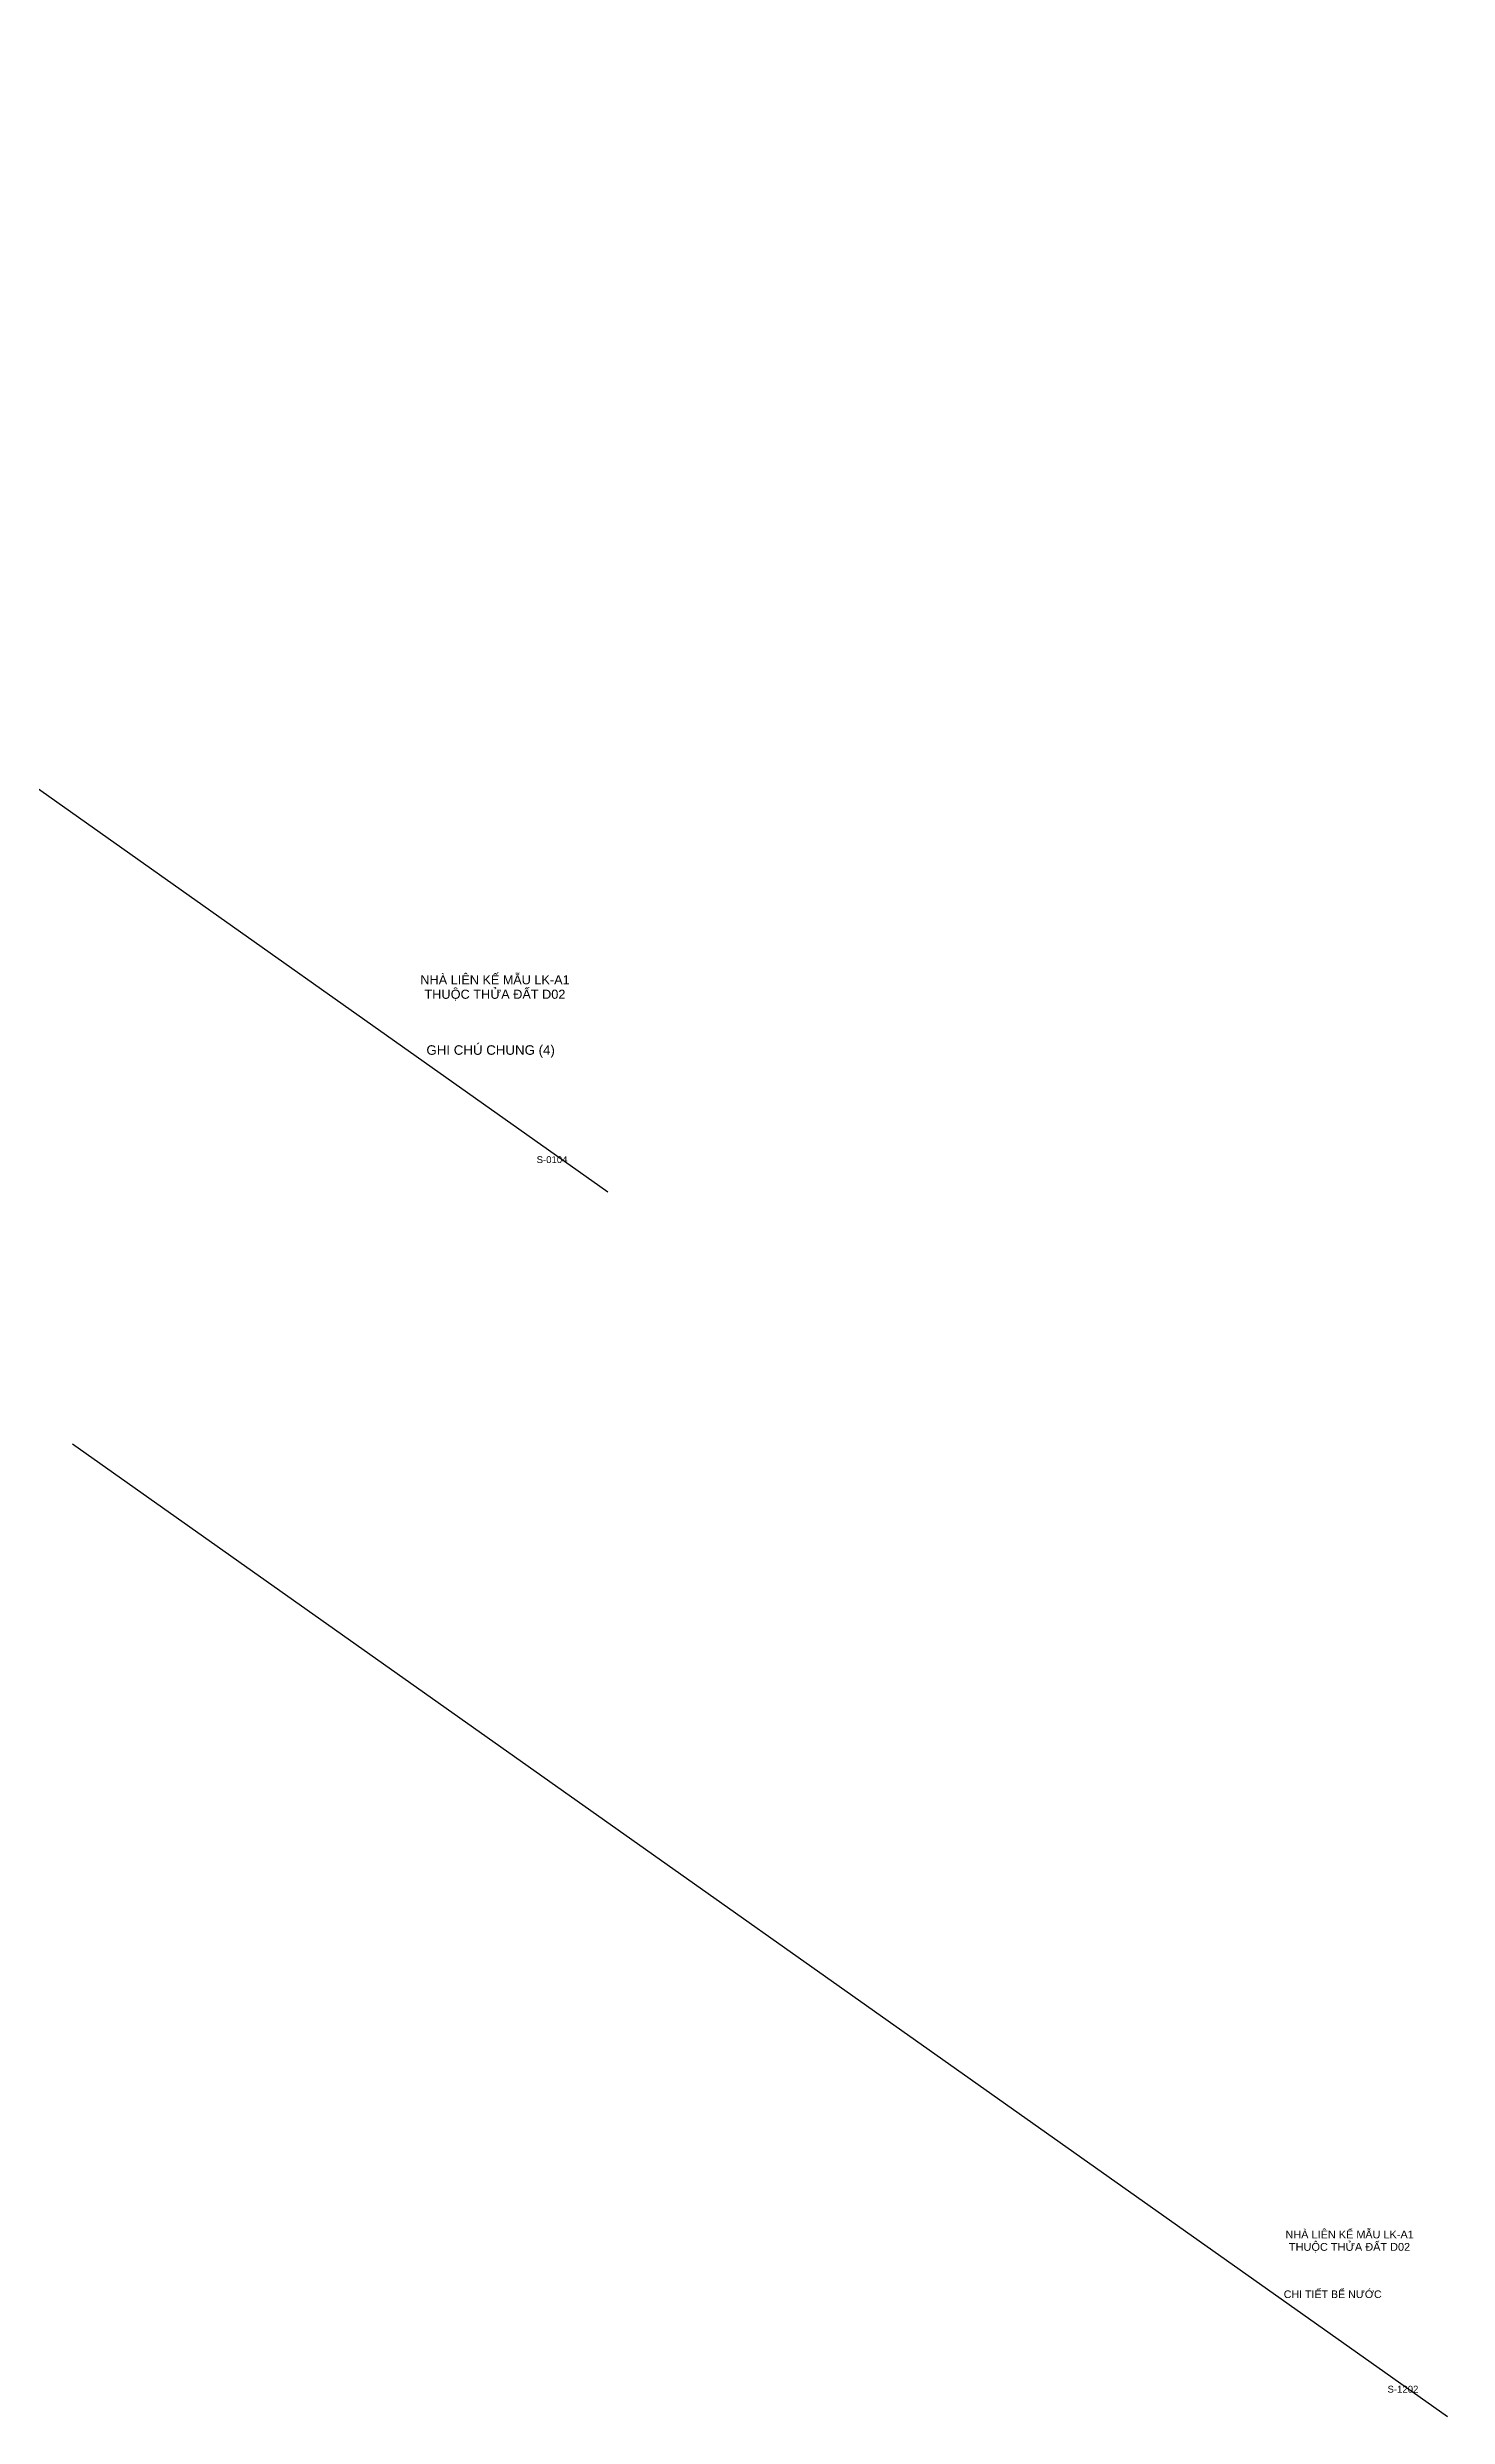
# Model space of a CAD drawing. Header units: millimetres. Extents: x -529861 to -223882, y -171969 to 61504.
# Drawn here: x -260685 to -223882, y -751 to 61504 of the extents above; entities that cross this region are included whole.
import ezdxf

# ---------------------------------------------------------------- set-up
doc = ezdxf.new("R2010")
doc.units = ezdxf.units.MM
doc.header["$LTSCALE"] = 5000
doc.layers.add('G-ANNO-TTLB', color=7, linetype='Continuous', lineweight=18)
doc.layers.add('KCS_Plotter', color=11, linetype='Continuous', plot=False)
doc.layers.add('KCS_TEXT_BANVE_SO', color=1, linetype='Continuous')
doc.layers.add('KCS_TEXT_BANVE_TEN', color=162, linetype='Continuous')
doc.styles.add('Arial_13', font='arial.ttf', dxfattribs={"height": 2.5})
doc.styles.add('Arial_14', font='arial.ttf', dxfattribs={"height": 2.5})

msp = doc.modelspace()

# ---------------------------------------------------------------- linework, layer by layer
at = {"layer": 'KCS_Plotter', "linetype": 'ByBlock', "ltscale": 1500}
for p, q in [((-288479.41, 61504.14), (-245954.41, 31432.89)), ((-260028.46, 24809.39), (-223882.21, -751.17))]:
    msp.add_line(p, q, dxfattribs=at)

# ---------------------------------------------------------------- texts
at = {"layer": 'G-ANNO-TTLB', "lineweight": 9, "attachment_point": 1}
for s, insert, char_height, width, style in [('NHÀ LIÊN K', (-250882.22, 37123.27), 239.062, 2246.1781, 'Arial_13'), ('THU', (-250774.69, 36743.76), 239.062, 835.6089, 'Arial_13'), ('\\fArial|b0|i0|c254|p34|;Ộ', (-250085.25, 36743.76), 239.0625, 314.3116, 'Arial_14'), ('C TH', (-249825.91, 36743.76), 239.062, 950.601, 'Arial_13'), ('\\fArial|b0|i0|c254|p34|;Ử', (-249041.59, 36743.76), 239.0625, 344.9762, 'Arial_14'), ('\\fArial|b0|i0|c254|p34|;Ế', (-249028.94, 37123.27), 239.0625, 268.3148, 'Arial_14'), ('A ', (-248756.95, 36743.76), 239.062, 383.3068, 'Arial_13'), (' M', (-248807.56, 37123.27), 239.062, 444.6359, 'Arial_13'), ('\\fArial|b0|i0|c254|p34|;Ẫ', (-248440.69, 37123.27), 239.0625, 268.3148, 'Arial_14'), ('Đ', (-248440.69, 36743.76), 239.06, 291.3132, 'Arial_13'), ('\\fArial|b0|i0|c254|p34|;Ấ', (-248200.34, 36743.76), 239.0625, 268.3148, 'Arial_14'), ('U LK-A1', (-248219.31, 37123.27), 239.062, 1525.5612, 'Arial_13'), ('T D02', (-247978.96, 36743.76), 239.062, 1103.9237, 'Arial_13'), ('NHÀ LIÊN K', (-228146.13, 4137.94), 205.594, 1931.7131, 'Arial_13'), ('THU', (-228053.66, 3811.56), 205.594, 718.6237, 'Arial_13'), ('\\fArial|b0|i0|c254|p34|;Ộ', (-227460.73, 3811.56), 205.5938, 270.308, 'Arial_14'), ('C TH', (-227237.71, 3811.56), 205.594, 817.5168, 'Arial_13'), ('\\fArial|b0|i0|c254|p34|;Ử', (-226563.19, 3811.56), 205.5938, 296.6795, 'Arial_14'), ('\\fArial|b0|i0|c254|p34|;Ế', (-226552.31, 4137.94), 205.5938, 230.7507, 'Arial_14'), ('A ', (-226318.4, 3811.56), 205.594, 329.6439, 'Arial_13'), (' M', (-226361.92, 4137.94), 205.594, 382.3869, 'Arial_13'), ('\\fArial|b0|i0|c254|p34|;Ẫ', (-226046.42, 4137.94), 205.5938, 230.7507, 'Arial_14'), ('Đ', (-226046.42, 3811.56), 205.59, 250.5293, 'Arial_13'), ('\\fArial|b0|i0|c254|p34|;Ấ', (-225839.71, 3811.56), 205.5938, 230.7507, 'Arial_14'), ('U LK-A1', (-225856.03, 4137.94), 205.594, 1311.9826, 'Arial_13'), ('T D02', (-225649.32, 3811.56), 205.594, 949.3744, 'Arial_13')]:
    msp.add_mtext(s, dxfattribs=dict(at, insert=insert, char_height=char_height, width=width, style=style))
at = {"layer": 'KCS_TEXT_BANVE_SO', "linetype": 'ByBlock', "style": 'Arial_13'}
for s, p in [('S-0104', (-247825.94, 32188.68)), ('S-1202', (-225462.57, -120.57))]:
    msp.add_text(s, height=180, dxfattribs=at).set_placement(p)
at = {"layer": 'KCS_TEXT_BANVE_TEN', "linetype": 'ByBlock', "style": 'Arial_13'}
for s, height, p in [('GHI CHÚ CHUNG (4)', 250, (-250722.41, 35033.11)), ('CHI TIẾT BỂ NƯỚC', 200, (-228189.86, 2365.35))]:
    msp.add_text(s, height=height, dxfattribs=at).set_placement(p)

doc.saveas('drawing.dxf')
